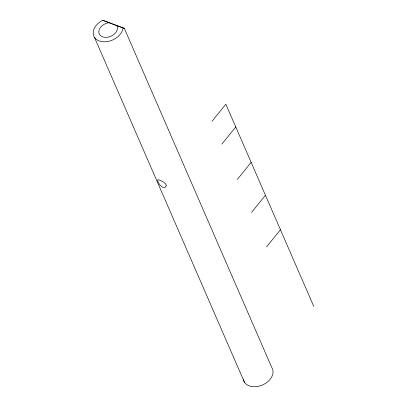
<?xml version="1.0" encoding="UTF-8"?>
<svg xmlns="http://www.w3.org/2000/svg" width="407" height="407" viewBox="0 0 407 407"><rect width="100%" height="100%" fill="white"/><g stroke="black" fill="none" stroke-linecap="round" stroke-linejoin="round"><path stroke-width="0.61" d="M211.955 121.352L225.854 104.187L313.711 306.247M221.856 144.119L235.755 126.959M237.25 179.533L251.155 162.373M251.551 212.418L265.45 195.258M266.539 246.886L280.438 229.726M102.879 20.35L102.182 20.64A15.578 10.994 -23.5 0 0 99.237 40.954A15.578 10.994 -23.5 0 0 122.98 28.317L122.965 27.762L102.879 20.35L111.762 23.769M109.198 22.639L106.761 23.158A9.737 6.873 -23.5 0 0 98.896 32.865A9.737 6.873 -23.5 0 0 109.508 36.783A9.737 6.873 -23.5 0 0 117.369 27.076L116.702 25.407M123.092 28.002L124.339 28.414L271.82 367.597A15.578 10.994 -23.5 0 1 262.22 385.093A15.578 10.994 -23.5 0 1 243.33 379.528M122.583 27.813L116.875 25.707M112.332 23.982L116.31 25.493M122.965 27.762L124.339 28.414M94.424 37.266L244.404 382.193M166.305 185.48L165.629 187.001A5.423 2.666 32.3 0 1 162.866 187.296A5.423 1.857 45.2 0 1 159.793 184.849L157.845 181.532L157.651 179.93A5.423 1.857 45.2 0 1 159.844 180.342A5.423 2.666 32.3 0 1 163.492 182.082L165.522 183.679L166.305 185.48"/></g></svg>
